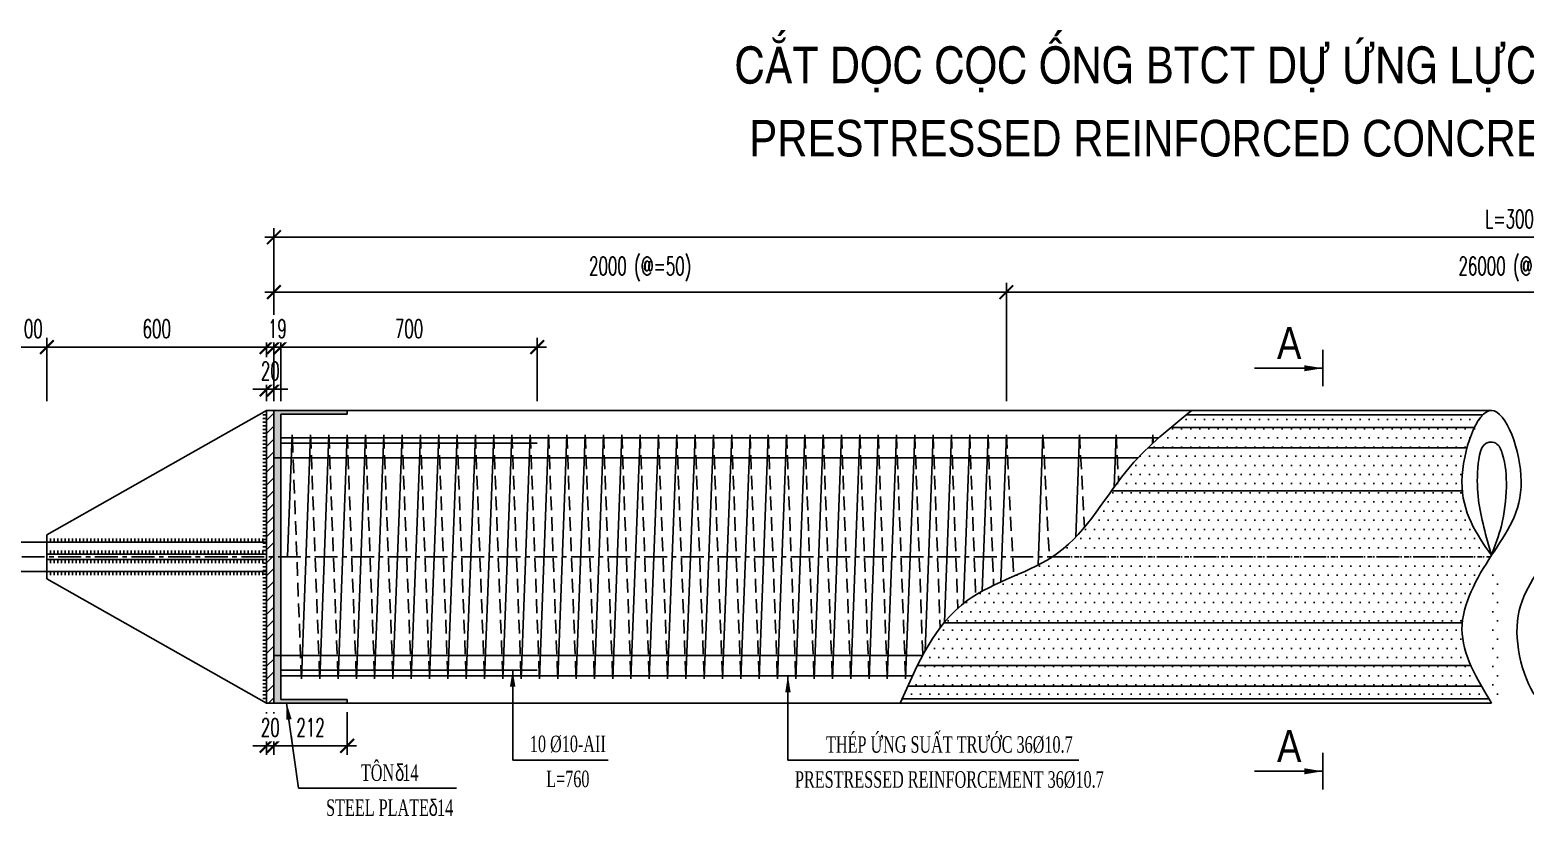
# Model space of a CAD drawing. Extents: x -687 to 808890, y -259 to 107959.
# Drawn here: x 768236 to 772319, y 86141 to 88289 of the extents above; entities that cross this region are included whole.
import ezdxf
from ezdxf.enums import TextEntityAlignment as Align

# ---------------------------------------------------------------- set-up
doc = ezdxf.new("R2010")
doc.units = 0
doc.header["$MEASUREMENT"] = 0
doc.header["$PDMODE"] = 3
doc.linetypes.add('CENTER', pattern=[2, 1.25, -0.25, 0.25, -0.25])
doc.linetypes.add('HIDDEN', pattern=[0.375, 0.25, -0.125])
doc.layers.get('0').update_dxf_attribs({"color": 3, "linetype": 'CONTINUOUS'})
doc.layers.get('DEFPOINTS').update_dxf_attribs({"linetype": 'CONTINUOUS'})
for name, color, linetype in [('Han', 7, 'CONTINUOUS'), ('Hatch', 5, 'CONTINUOUS'), ('Hidden', 4, 'HIDDEN'), ('Kich thuoc', 4, 'CONTINUOUS'), ('Net vang', 2, 'CONTINUOUS'), ('Text', 3, 'CONTINUOUS'), ('Thep chu', 1, 'CONTINUOUS'), ('Thep dai', 6, 'CONTINUOUS'), ('Tim', 8, 'CENTER')]:
    doc.layers.add(name, color=color, linetype=linetype)
doc.styles.add('Kichthuoc', font='romans.shx', dxfattribs={"width": 0.6})
doc.styles.get("Standard").update_dxf_attribs({"font": 'vntimeh.shx', "width": 0.65})
doc.styles.add('SYMBOL', font='greeks.shx', dxfattribs={"width": 0.8})
doc.styles.add('Ten', font='Vharialn.ttf')
doc.dimstyles.new('Dim 250', dxfattribs={"dimscale": 250, "dimtxt": 0.2, "dimasz": 0.15, "dimexe": 0.1, "dimexo": 0.1, "dimgap": 0.1, "dimtad": 1, "dimdec": 0, "dimlfac": -1, "dimzin": 0, "dimdsep": 46, "dimtxsty": 'Kichthuoc', "dimblk": 'ARCHTICK', "dimcen": 0.1, "dimdle": 0.1, "dimclrd": 4, "dimclre": 4, "dimclrt": 3, "dimadec": 0, "dimazin": 0, "dimtfac": 1, "dimtdec": 0, "dimtix": 1, "dimtmove": 2, "dimatfit": 3, "dimfxl": 1, "dimtfill": 1, "dimtolj": 1, "dimtzin": 0, "dimarcsym": 0})
doc.dimstyles.new('Le 250', dxfattribs={"dimscale": 250, "dimtxt": 0.22, "dimasz": 0.18, "dimexe": 0.1, "dimexo": 0.2, "dimgap": 0.1, "dimtad": 1, "dimdec": 0, "dimzin": 0, "dimdsep": 46, "dimtxsty": 'Kichthuoc', "dimblk": 'ARCHTICK', "dimcen": 0, "dimdle": 0.1, "dimclrd": 2, "dimclre": 2, "dimclrt": 256, "dimadec": 0, "dimazin": 0, "dimtfac": 1, "dimtdec": 0, "dimtix": 1, "dimtmove": 2, "dimatfit": 3, "dimfxl": 1, "dimtolj": 1, "dimtzin": 0, "dimarcsym": 0})
pattern_1 = [(45, (-9, -17236.98), (-17.6776695, 17.6776695), [])]

# ---------------------------------------------------------------- blocks, each defined once
blk = doc.blocks.new('_ArchTick')
at = {"color": 0, "linetype": 'ByBlock', "const_width": 0.15}
blk.add_lwpolyline([(-0.5, -0.5), (0.5, 0.5)], dxfattribs=at)
blk = doc.blocks.new('*D131')
at = {"layer": 'DEFPOINTS', "color": 0}
for p in [(768182.7, 87249.4), (768282.7, 87249.4)]:
    blk.add_point(p, dxfattribs=at)
at = {"layer": 'Kich thuoc', "color": 4, "lineweight": -2}
for p, q in [((768182.7, 87422.4), (768145.2, 87422.4)), ((768182.7, 87274.4), (768182.7, 87447.4)), ((768182.7, 87422.4), (768282.7, 87422.4)), ((768282.7, 87274.4), (768282.7, 87447.4)), ((768282.7, 87422.4), (768320.2, 87422.4))]:
    blk.add_line(p, q, dxfattribs=at)
at = {"layer": 'Kich thuoc', "color": 4, "lineweight": -2, "xscale": 37.5, "yscale": 37.5, "zscale": 37.5}
blk.add_blockref('_ArchTick', (768182.7, 87422.4), dxfattribs=at)
at = {"layer": 'Kich thuoc', "color": 4, "lineweight": -2, "xscale": 37.5, "yscale": 37.5, "zscale": 37.5, "rotation": 180}
blk.add_blockref('_ArchTick', (768282.7, 87422.4), dxfattribs=at)
at = {"layer": 'Kich thuoc', "color": 3, "insert": (768232.7, 87472.4), "char_height": 50, "attachment_point": 5, "style": 'Kichthuoc', "bg_fill": 3, "box_fill_scale": 1.25, "bg_fill_color": 9, "bg_fill_true_color": 13158600, "bg_fill_transparency": 835244}
blk.add_mtext('\\A1;100', dxfattribs=at)
at = {"layer": 'DEFPOINTS', "color": 0}
blk.add_point((768282.7, 87422.4), dxfattribs=at)
blk = doc.blocks.new('*D132')
at = {"layer": 'DEFPOINTS', "color": 0}
for p in [(768882.7, 87422.4), (768282.7, 87249.4), (768882.7, 87249.4)]:
    blk.add_point(p, dxfattribs=at)
at = {"layer": 'Kich thuoc', "color": 4, "lineweight": -2}
for p, q in [((768257.7, 87422.4), (768907.7, 87422.4)), ((768282.7, 87274.4), (768282.7, 87447.4)), ((768882.7, 87274.4), (768882.7, 87447.4))]:
    blk.add_line(p, q, dxfattribs=at)
at = {"layer": 'Kich thuoc', "color": 4, "lineweight": -2, "xscale": 37.5, "yscale": 37.5, "zscale": 37.5, "rotation": 180}
blk.add_blockref('_ArchTick', (768282.7, 87422.4), dxfattribs=at)
at = {"layer": 'Kich thuoc', "color": 4, "lineweight": -2, "xscale": 37.5, "yscale": 37.5, "zscale": 37.5}
blk.add_blockref('_ArchTick', (768882.7, 87422.4), dxfattribs=at)
at = {"layer": 'Kich thuoc', "color": 3, "insert": (768582.7, 87472.4), "char_height": 50, "attachment_point": 5, "style": 'Kichthuoc', "bg_fill": 3, "box_fill_scale": 1.25, "bg_fill_color": 9, "bg_fill_true_color": 13158600, "bg_fill_transparency": 6401844}
blk.add_mtext('\\A1;600', dxfattribs=at)
blk = doc.blocks.new('*D102')
at = {"layer": 'DEFPOINTS', "color": 0}
for p in [(768902.7, 86449.4), (769102.7, 86449.4), (769102.7, 86332.9)]:
    blk.add_point(p, dxfattribs=at)
at = {"layer": 'Kich thuoc', "color": 4, "lineweight": -2}
for p, q in [((768902.7, 86424.4), (768902.7, 86307.9)), ((769102.7, 86424.4), (769102.7, 86307.9)), ((768877.7, 86332.9), (769127.7, 86332.9))]:
    blk.add_line(p, q, dxfattribs=at)
at = {"layer": 'Kich thuoc', "color": 4, "lineweight": -2, "xscale": 37.5, "yscale": 37.5, "zscale": 37.5, "rotation": 180}
blk.add_blockref('_ArchTick', (768902.7, 86332.9), dxfattribs=at)
at = {"layer": 'Kich thuoc', "color": 4, "lineweight": -2, "xscale": 37.5, "yscale": 37.5, "zscale": 37.5}
blk.add_blockref('_ArchTick', (769102.7, 86332.9), dxfattribs=at)
at = {"layer": 'Kich thuoc', "color": 3, "insert": (769002.7, 86382.9), "char_height": 50, "attachment_point": 5, "style": 'Kichthuoc', "bg_fill": 3, "box_fill_scale": 1.25, "bg_fill_color": 9, "bg_fill_true_color": 13158600, "bg_fill_transparency": 304284}
blk.add_mtext('\\A1;212', dxfattribs=at)
blk = doc.blocks.new('*D103')
at = {"layer": 'DEFPOINTS', "color": 0}
for p in [(768882.7, 86449.4), (768902.7, 86449.4)]:
    blk.add_point(p, dxfattribs=at)
at = {"layer": 'Kich thuoc', "color": 4, "lineweight": -2}
for p, q in [((768882.7, 86424.4), (768882.7, 86307.9)), ((768902.7, 86424.4), (768902.7, 86307.9)), ((768882.7, 86332.9), (768845.2, 86332.9)), ((768882.7, 86332.9), (768902.7, 86332.9)), ((768902.7, 86332.9), (768940.2, 86332.9))]:
    blk.add_line(p, q, dxfattribs=at)
at = {"layer": 'Kich thuoc', "color": 4, "lineweight": -2, "xscale": 37.5, "yscale": 37.5, "zscale": 37.5}
blk.add_blockref('_ArchTick', (768882.7, 86332.9), dxfattribs=at)
at = {"layer": 'Kich thuoc', "color": 4, "lineweight": -2, "xscale": 37.5, "yscale": 37.5, "zscale": 37.5, "rotation": 180}
blk.add_blockref('_ArchTick', (768902.7, 86332.9), dxfattribs=at)
at = {"layer": 'Kich thuoc', "color": 3, "insert": (768892.7, 86382.9), "char_height": 50, "attachment_point": 5, "style": 'Kichthuoc', "bg_fill": 3, "box_fill_scale": 1.25, "bg_fill_color": 9, "bg_fill_true_color": 13158600, "bg_fill_transparency": 16416016}
blk.add_mtext('\\A1;20', dxfattribs=at)
at = {"layer": 'DEFPOINTS', "color": 0}
blk.add_point((768902.7, 86332.9), dxfattribs=at)
blk = doc.blocks.new('*D104')
at = {"layer": 'DEFPOINTS', "color": 0}
for p in [(768882.7, 87249.4), (768902.7, 87249.4)]:
    blk.add_point(p, dxfattribs=at)
at = {"layer": 'Kich thuoc', "color": 4, "lineweight": -2}
for p, q in [((768882.7, 87307), (768845.2, 87307)), ((768882.7, 87274.4), (768882.7, 87332)), ((768882.7, 87307), (768902.7, 87307)), ((768902.7, 87274.4), (768902.7, 87332)), ((768902.7, 87307), (768940.2, 87307))]:
    blk.add_line(p, q, dxfattribs=at)
at = {"layer": 'Kich thuoc', "color": 4, "lineweight": -2, "xscale": 37.5, "yscale": 37.5, "zscale": 37.5}
blk.add_blockref('_ArchTick', (768882.7, 87307), dxfattribs=at)
at = {"layer": 'Kich thuoc', "color": 4, "lineweight": -2, "xscale": 37.5, "yscale": 37.5, "zscale": 37.5, "rotation": 180}
blk.add_blockref('_ArchTick', (768902.7, 87307), dxfattribs=at)
at = {"layer": 'Kich thuoc', "color": 3, "insert": (768892.7, 87357), "char_height": 50, "attachment_point": 5, "style": 'Kichthuoc', "bg_fill": 3, "box_fill_scale": 1.25, "bg_fill_color": 9, "bg_fill_true_color": 13158600, "bg_fill_transparency": 11732736}
blk.add_mtext('\\A1;20', dxfattribs=at)
at = {"layer": 'DEFPOINTS', "color": 0}
blk.add_point((768902.7, 87307), dxfattribs=at)
blk = doc.blocks.new('*D114')
at = {"layer": 'DEFPOINTS', "color": 0}
for p in [(775702.7, 87722.4), (768902.7, 87249.4), (775702.7, 87249.4)]:
    blk.add_point(p, dxfattribs=at)
at = {"layer": 'Kich thuoc', "color": 4, "lineweight": -2}
for p, q in [((768902.7, 87274.4), (768902.7, 87747.4)), ((775702.7, 87274.4), (775702.7, 87747.4)), ((768877.7, 87722.4), (775727.7, 87722.4))]:
    blk.add_line(p, q, dxfattribs=at)
at = {"layer": 'Kich thuoc', "color": 4, "lineweight": -2, "xscale": 37.5, "yscale": 37.5, "zscale": 37.5, "rotation": 180}
blk.add_blockref('_ArchTick', (768902.7, 87722.4), dxfattribs=at)
at = {"layer": 'Kich thuoc', "color": 4, "lineweight": -2, "xscale": 37.5, "yscale": 37.5, "zscale": 37.5}
blk.add_blockref('_ArchTick', (775702.7, 87722.4), dxfattribs=at)
at = {"layer": 'Kich thuoc', "color": 3, "insert": (772302.7, 87772.4), "char_height": 50, "attachment_point": 5, "style": 'Kichthuoc', "bg_fill": 3, "box_fill_scale": 1.25, "bg_fill_color": 9, "bg_fill_true_color": 13158600, "bg_fill_transparency": 6715620}
blk.add_mtext('\\A1;L=30000', dxfattribs=at)
blk = doc.blocks.new('*D115')
at = {"layer": 'DEFPOINTS', "color": 0}
for p in [(773702.7, 87572.4), (770902.7, 87249.4), (773702.7, 87249.4)]:
    blk.add_point(p, dxfattribs=at)
at = {"layer": 'Kich thuoc', "color": 4, "lineweight": -2}
for p, q in [((770902.7, 87274.4), (770902.7, 87597.4)), ((773702.7, 87274.4), (773702.7, 87597.4)), ((770877.7, 87572.4), (773727.7, 87572.4))]:
    blk.add_line(p, q, dxfattribs=at)
at = {"layer": 'Kich thuoc', "color": 4, "lineweight": -2, "xscale": 37.5, "yscale": 37.5, "zscale": 37.5, "rotation": 180}
blk.add_blockref('_ArchTick', (770902.7, 87572.4), dxfattribs=at)
at = {"layer": 'Kich thuoc', "color": 4, "lineweight": -2, "xscale": 37.5, "yscale": 37.5, "zscale": 37.5}
blk.add_blockref('_ArchTick', (773702.7, 87572.4), dxfattribs=at)
at = {"layer": 'Kich thuoc', "color": 3, "insert": (772302.7, 87635.5), "char_height": 50, "attachment_point": 5, "style": 'Kichthuoc', "bg_fill": 3, "box_fill_scale": 1.25, "bg_fill_color": 9, "bg_fill_true_color": 13158600, "bg_fill_transparency": 8258108}
blk.add_mtext('\\A1;26000 (@=100)', dxfattribs=at)
blk = doc.blocks.new('*D116')
at = {"layer": 'DEFPOINTS', "color": 0}
for p in [(770902.7, 87572.4), (768902.7, 87249.4), (770902.7, 87249.4)]:
    blk.add_point(p, dxfattribs=at)
at = {"layer": 'Kich thuoc', "color": 4, "lineweight": -2}
for p, q in [((768902.7, 87274.4), (768902.7, 87597.4)), ((770902.7, 87274.4), (770902.7, 87597.4)), ((768877.7, 87572.4), (770927.7, 87572.4))]:
    blk.add_line(p, q, dxfattribs=at)
at = {"layer": 'Kich thuoc', "color": 4, "lineweight": -2, "xscale": 37.5, "yscale": 37.5, "zscale": 37.5, "rotation": 180}
blk.add_blockref('_ArchTick', (768902.7, 87572.4), dxfattribs=at)
at = {"layer": 'Kich thuoc', "color": 4, "lineweight": -2, "xscale": 37.5, "yscale": 37.5, "zscale": 37.5}
blk.add_blockref('_ArchTick', (770902.7, 87572.4), dxfattribs=at)
at = {"layer": 'Kich thuoc', "color": 3, "insert": (769902.7, 87635.5), "char_height": 50, "attachment_point": 5, "style": 'Kichthuoc', "bg_fill": 3, "box_fill_scale": 1.25, "bg_fill_color": 9, "bg_fill_true_color": 13158600, "bg_fill_transparency": 16659980}
blk.add_mtext('\\A1;{2000 (@=50)}', dxfattribs=at)
blk = doc.blocks.new('*D117')
at = {"layer": 'DEFPOINTS', "color": 0}
for p in [(769621.7, 87422.4), (768921.7, 87249.4), (769621.7, 87249.4)]:
    blk.add_point(p, dxfattribs=at)
at = {"layer": 'Kich thuoc', "color": 4, "lineweight": -2}
for p, q in [((768896.7, 87422.4), (769646.7, 87422.4)), ((768921.7, 87274.4), (768921.7, 87447.4)), ((769621.7, 87274.4), (769621.7, 87447.4))]:
    blk.add_line(p, q, dxfattribs=at)
at = {"layer": 'Kich thuoc', "color": 4, "lineweight": -2, "xscale": 37.5, "yscale": 37.5, "zscale": 37.5, "rotation": 180}
blk.add_blockref('_ArchTick', (768921.7, 87422.4), dxfattribs=at)
at = {"layer": 'Kich thuoc', "color": 4, "lineweight": -2, "xscale": 37.5, "yscale": 37.5, "zscale": 37.5}
blk.add_blockref('_ArchTick', (769621.7, 87422.4), dxfattribs=at)
at = {"layer": 'Kich thuoc', "color": 3, "insert": (769271.7, 87472.4), "char_height": 50, "attachment_point": 5, "style": 'Kichthuoc', "bg_fill": 3, "box_fill_scale": 1.25, "bg_fill_color": 9, "bg_fill_true_color": 13158600, "bg_fill_transparency": 16413952}
blk.add_mtext('\\A1;700', dxfattribs=at)
blk = doc.blocks.new('*D124')
at = {"layer": 'DEFPOINTS', "color": 0}
for p in [(768902.7, 87249.4), (768921.7, 87249.4)]:
    blk.add_point(p, dxfattribs=at)
at = {"layer": 'Kich thuoc', "color": 4, "lineweight": -2}
for p, q in [((768902.7, 87422.4), (768865.2, 87422.4)), ((768902.7, 87274.4), (768902.7, 87447.4)), ((768902.7, 87422.4), (768921.7, 87422.4)), ((768921.7, 87274.4), (768921.7, 87447.4)), ((768921.7, 87422.4), (768959.2, 87422.4))]:
    blk.add_line(p, q, dxfattribs=at)
at = {"layer": 'Kich thuoc', "color": 4, "lineweight": -2, "xscale": 37.5, "yscale": 37.5, "zscale": 37.5}
blk.add_blockref('_ArchTick', (768902.7, 87422.4), dxfattribs=at)
at = {"layer": 'Kich thuoc', "color": 4, "lineweight": -2, "xscale": 37.5, "yscale": 37.5, "zscale": 37.5, "rotation": 180}
blk.add_blockref('_ArchTick', (768921.7, 87422.4), dxfattribs=at)
at = {"layer": 'Kich thuoc', "color": 3, "insert": (768912.2, 87472.4), "char_height": 50, "attachment_point": 5, "style": 'Kichthuoc', "bg_fill": 3, "box_fill_scale": 1.25, "bg_fill_color": 9, "bg_fill_true_color": 13158600, "bg_fill_transparency": 6404424}
blk.add_mtext('\\A1;19', dxfattribs=at)
at = {"layer": 'DEFPOINTS', "color": 0}
blk.add_point((768921.7, 87422.4), dxfattribs=at)

msp = doc.modelspace()

# ---------------------------------------------------------------- hatches: boundary and pattern name
at = {"layer": 'Hatch'}
h = msp.add_hatch(dxfattribs=at)
h.set_pattern_fill('DOTS', color=11, scale=400, style=0)
h.set_pattern_definition([(180, (1574593.558, -23875.875), (-12.5, 25), [0, -25])])
edge = h.paths.add_edge_path()
edge.add_spline(control_points=[(772256.6, 86467.8), (772247.3, 86456.3), (772197.5, 86421.9), (772106.6, 86674.4), (772186.9, 86787.8), (772227.7, 86845.5)], knot_values=[811.110562, 811.110562, 811.110562, 811.110562, 862.881742, 1073.007423, 1290.557934, 1290.557934, 1290.557934, 1290.557934], degree=3, periodic=0)
edge.add_line((772227.7, 86449.4), (770612.5, 86449.4))
edge.add_line((772227.7, 87249.4), (771409.2, 87249.4))
edge.add_spline(control_points=[(771409.2, 87249.4), (771350.2, 87202.1), (771210.5, 87089.8), (771080.3, 86830.5), (770748.2, 86755.9), (770660.4, 86557.6), (770612.5, 86449.4)], knot_values=[0, 0, 0, 0, 226.398441, 536.414113, 815.347417, 1150.174082, 1150.174082, 1150.174082, 1150.174082], degree=3, periodic=0)
edge.add_spline(control_points=[(772227.7, 87249.4), (772187.4, 87182.8), (772106.7, 87049.5), (772193.3, 86897), (772240.3, 86826.3), (772246.5, 86816.9)], knot_values=[0, 0, 0, 0, 217.550511, 435.101022, 468.730043, 468.730043, 468.730043, 468.730043], degree=3, periodic=0)
h = msp.add_hatch(color=7, dxfattribs=at)
h.paths.add_polyline_path([(768921.7, 87119.4), (768902.7, 87119.4), (768902.7, 86849.4), (768921.7, 86849.4)])
h.paths.add_polyline_path([(768921.7, 86849.4), (768902.7, 86849.4), (768902.7, 86579.4), (768921.7, 86579.4)])

# ---------------------------------------------------------------- linework, layer by layer
for q in [(768282.7, 86909.4), (768882.7, 86449.4)]:
    msp.add_line((768282.7, 86789.4), q)
at = {"layer": 'Han'}
for p, q in [((768882.7, 87226.9), (768872.7, 87226.9)), ((768882.7, 87216.9), (768872.7, 87216.9)), ((768882.7, 87206.9), (768872.7, 87206.9)), ((768882.7, 87196.9), (768872.7, 87196.9)), ((768882.7, 87186.9), (768872.7, 87186.9)), ((768882.7, 87176.9), (768872.7, 87176.9)), ((768882.7, 87166.9), (768872.7, 87166.9)), ((768882.7, 87156.9), (768872.7, 87156.9)), ((768882.7, 87146.9), (768872.7, 87146.9)), ((768882.7, 87136.9), (768872.7, 87136.9)), ((768882.7, 87126.9), (768872.7, 87126.9)), ((768882.7, 87116.9), (768872.7, 87116.9)), ((768882.7, 87106.9), (768872.7, 87106.9)), ((768882.7, 87096.9), (768872.7, 87096.9)), ((768882.7, 87086.9), (768872.7, 87086.9)), ((768882.7, 87076.9), (768872.7, 87076.9)), ((768882.7, 87066.9), (768872.7, 87066.9)), ((768882.7, 87056.9), (768872.7, 87056.9)), ((768882.7, 87046.9), (768872.7, 87046.9)), ((768882.7, 87036.9), (768872.7, 87036.9)), ((768882.7, 87026.9), (768872.7, 87026.9)), ((768882.7, 87016.9), (768872.7, 87016.9)), ((768882.7, 87006.9), (768872.7, 87006.9)), ((768882.7, 86996.9), (768872.7, 86996.9)), ((768882.7, 86986.9), (768872.7, 86986.9)), ((768882.7, 86976.9), (768872.7, 86976.9)), ((768882.7, 86966.9), (768872.7, 86966.9)), ((768882.7, 86956.9), (768872.7, 86956.9)), ((768882.7, 86946.9), (768872.7, 86946.9)), ((768882.7, 86936.9), (768872.7, 86936.9)), ((768292.7, 86889.4), (768292.7, 86899.4)), ((768292.7, 86889.4), (768292.7, 86899.4)), ((768302.7, 86889.4), (768302.7, 86899.4)), ((768302.7, 86889.4), (768302.7, 86899.4)), ((768312.7, 86889.4), (768312.7, 86899.4)), ((768322.7, 86889.4), (768322.7, 86899.4)), ((768332.7, 86889.4), (768332.7, 86899.4)), ((768342.7, 86889.4), (768342.7, 86899.4)), ((768352.7, 86889.4), (768352.7, 86899.4)), ((768362.7, 86889.4), (768362.7, 86899.4)), ((768372.7, 86889.4), (768372.7, 86899.4)), ((768382.7, 86889.4), (768382.7, 86899.4)), ((768392.7, 86889.4), (768392.7, 86899.4)), ((768402.7, 86889.4), (768402.7, 86899.4)), ((768412.7, 86889.4), (768412.7, 86899.4)), ((768422.7, 86889.4), (768422.7, 86899.4)), ((768432.7, 86889.4), (768432.7, 86899.4)), ((768442.7, 86889.4), (768442.7, 86899.4)), ((768452.7, 86889.4), (768452.7, 86899.4)), ((768462.7, 86889.4), (768462.7, 86899.4)), ((768472.7, 86889.4), (768472.7, 86899.4)), ((768482.7, 86889.4), (768482.7, 86899.4)), ((768492.7, 86889.4), (768492.7, 86899.4)), ((768502.7, 86889.4), (768502.7, 86899.4)), ((768512.7, 86889.4), (768512.7, 86899.4)), ((768522.7, 86889.4), (768522.7, 86899.4)), ((768532.7, 86889.4), (768532.7, 86899.4)), ((768542.7, 86889.4), (768542.7, 86899.4)), ((768552.7, 86889.4), (768552.7, 86899.4)), ((768562.7, 86889.4), (768562.7, 86899.4)), ((768572.7, 86889.4), (768572.7, 86899.4)), ((768582.7, 86889.4), (768582.7, 86899.4)), ((768592.7, 86889.4), (768592.7, 86899.4)), ((768602.7, 86889.4), (768602.7, 86899.4)), ((768612.7, 86889.4), (768612.7, 86899.4)), ((768622.7, 86889.4), (768622.7, 86899.4)), ((768632.7, 86889.4), (768632.7, 86899.4)), ((768642.7, 86889.4), (768642.7, 86899.4)), ((768652.7, 86889.4), (768652.7, 86899.4)), ((768662.7, 86889.4), (768662.7, 86899.4)), ((768672.7, 86889.4), (768672.7, 86899.4)), ((768682.7, 86889.4), (768682.7, 86899.4)), ((768692.7, 86889.4), (768692.7, 86899.4)), ((768702.7, 86889.4), (768702.7, 86899.4)), ((768712.7, 86889.4), (768712.7, 86899.4)), ((768722.7, 86889.4), (768722.7, 86899.4)), ((768732.7, 86889.4), (768732.7, 86899.4)), ((768742.7, 86889.4), (768742.7, 86899.4)), ((768752.7, 86889.4), (768752.7, 86899.4)), ((768762.7, 86889.4), (768762.7, 86899.4)), ((768772.7, 86889.4), (768772.7, 86899.4)), ((768782.7, 86889.4), (768782.7, 86899.4)), ((768792.7, 86889.4), (768792.7, 86899.4)), ((768802.7, 86889.4), (768802.7, 86899.4)), ((768812.7, 86889.4), (768812.7, 86899.4)), ((768822.7, 86889.4), (768822.7, 86899.4)), ((768832.7, 86889.4), (768832.7, 86899.4)), ((768842.7, 86889.4), (768842.7, 86899.4)), ((768852.7, 86889.4), (768852.7, 86899.4)), ((768862.7, 86889.4), (768862.7, 86899.4)), ((768882.7, 86926.9), (768872.7, 86926.9)), ((768882.7, 86916.9), (768872.7, 86916.9)), ((768882.7, 86906.9), (768872.7, 86906.9)), ((768872.7, 86889.4), (768872.7, 86899.4)), ((768882.7, 86896.9), (768872.7, 86896.9)), ((768882.7, 86886.9), (768872.7, 86886.9)), ((768292.7, 86856.9), (768292.7, 86866.9)), ((768292.7, 86856.9), (768292.7, 86866.9)), ((768302.7, 86856.9), (768302.7, 86866.9)), ((768302.7, 86856.9), (768302.7, 86866.9)), ((768312.7, 86856.9), (768312.7, 86866.9)), ((768322.7, 86856.9), (768322.7, 86866.9)), ((768332.7, 86856.9), (768332.7, 86866.9)), ((768342.7, 86856.9), (768342.7, 86866.9)), ((768352.7, 86856.9), (768352.7, 86866.9)), ((768362.7, 86856.9), (768362.7, 86866.9)), ((768372.7, 86856.9), (768372.7, 86866.9)), ((768382.7, 86856.9), (768382.7, 86866.9)), ((768392.7, 86856.9), (768392.7, 86866.9)), ((768402.7, 86856.9), (768402.7, 86866.9)), ((768412.7, 86856.9), (768412.7, 86866.9)), ((768422.7, 86856.9), (768422.7, 86866.9)), ((768432.7, 86856.9), (768432.7, 86866.9)), ((768442.7, 86856.9), (768442.7, 86866.9)), ((768452.7, 86856.9), (768452.7, 86866.9)), ((768462.7, 86856.9), (768462.7, 86866.9)), ((768472.7, 86856.9), (768472.7, 86866.9)), ((768482.7, 86856.9), (768482.7, 86866.9)), ((768492.7, 86856.9), (768492.7, 86866.9)), ((768502.7, 86856.9), (768502.7, 86866.9)), ((768512.7, 86856.9), (768512.7, 86866.9)), ((768522.7, 86856.9), (768522.7, 86866.9)), ((768532.7, 86856.9), (768532.7, 86866.9)), ((768542.7, 86856.9), (768542.7, 86866.9)), ((768552.7, 86856.9), (768552.7, 86866.9)), ((768562.7, 86856.9), (768562.7, 86866.9)), ((768572.7, 86856.9), (768572.7, 86866.9)), ((768582.7, 86856.9), (768582.7, 86866.9)), ((768592.7, 86856.9), (768592.7, 86866.9)), ((768602.7, 86856.9), (768602.7, 86866.9)), ((768612.7, 86856.9), (768612.7, 86866.9)), ((768622.7, 86856.9), (768622.7, 86866.9)), ((768632.7, 86856.9), (768632.7, 86866.9)), ((768642.7, 86856.9), (768642.7, 86866.9)), ((768652.7, 86856.9), (768652.7, 86866.9)), ((768662.7, 86856.9), (768662.7, 86866.9)), ((768672.7, 86856.9), (768672.7, 86866.9)), ((768682.7, 86856.9), (768682.7, 86866.9)), ((768692.7, 86856.9), (768692.7, 86866.9)), ((768702.7, 86856.9), (768702.7, 86866.9)), ((768712.7, 86856.9), (768712.7, 86866.9)), ((768722.7, 86856.9), (768722.7, 86866.9)), ((768732.7, 86856.9), (768732.7, 86866.9)), ((768742.7, 86856.9), (768742.7, 86866.9)), ((768752.7, 86856.9), (768752.7, 86866.9)), ((768762.7, 86856.9), (768762.7, 86866.9)), ((768772.7, 86856.9), (768772.7, 86866.9)), ((768782.7, 86856.9), (768782.7, 86866.9)), ((768792.7, 86856.9), (768792.7, 86866.9)), ((768802.7, 86856.9), (768802.7, 86866.9)), ((768812.7, 86856.9), (768812.7, 86866.9)), ((768822.7, 86856.9), (768822.7, 86866.9)), ((768832.7, 86856.9), (768832.7, 86866.9)), ((768842.7, 86856.9), (768842.7, 86866.9)), ((768852.7, 86856.9), (768852.7, 86866.9)), ((768862.7, 86856.9), (768862.7, 86866.9)), ((768882.7, 86876.9), (768872.7, 86876.9)), ((768872.7, 86856.9), (768872.7, 86866.9)), ((768882.7, 86866.9), (768872.7, 86866.9)), ((768292.7, 86841.9), (768292.7, 86831.9)), ((768292.7, 86841.9), (768292.7, 86831.9)), ((768292.7, 86809.4), (768292.7, 86799.4)), ((768292.7, 86809.4), (768292.7, 86799.4)), ((768302.7, 86841.9), (768302.7, 86831.9)), ((768302.7, 86841.9), (768302.7, 86831.9)), ((768302.7, 86809.4), (768302.7, 86799.4)), ((768302.7, 86809.4), (768302.7, 86799.4)), ((768312.7, 86841.9), (768312.7, 86831.9)), ((768312.7, 86809.4), (768312.7, 86799.4)), ((768322.7, 86841.9), (768322.7, 86831.9)), ((768322.7, 86809.4), (768322.7, 86799.4)), ((768332.7, 86841.9), (768332.7, 86831.9)), ((768332.7, 86809.4), (768332.7, 86799.4)), ((768342.7, 86841.9), (768342.7, 86831.9)), ((768342.7, 86809.4), (768342.7, 86799.4)), ((768352.7, 86841.9), (768352.7, 86831.9)), ((768352.7, 86809.4), (768352.7, 86799.4)), ((768362.7, 86841.9), (768362.7, 86831.9)), ((768362.7, 86809.4), (768362.7, 86799.4)), ((768372.7, 86841.9), (768372.7, 86831.9)), ((768372.7, 86809.4), (768372.7, 86799.4)), ((768382.7, 86841.9), (768382.7, 86831.9)), ((768382.7, 86809.4), (768382.7, 86799.4)), ((768392.7, 86841.9), (768392.7, 86831.9)), ((768392.7, 86809.4), (768392.7, 86799.4)), ((768402.7, 86841.9), (768402.7, 86831.9)), ((768402.7, 86809.4), (768402.7, 86799.4)), ((768412.7, 86841.9), (768412.7, 86831.9)), ((768412.7, 86809.4), (768412.7, 86799.4)), ((768422.7, 86841.9), (768422.7, 86831.9)), ((768422.7, 86809.4), (768422.7, 86799.4)), ((768432.7, 86841.9), (768432.7, 86831.9)), ((768432.7, 86809.4), (768432.7, 86799.4)), ((768442.7, 86841.9), (768442.7, 86831.9)), ((768442.7, 86809.4), (768442.7, 86799.4)), ((768452.7, 86841.9), (768452.7, 86831.9)), ((768452.7, 86809.4), (768452.7, 86799.4)), ((768462.7, 86841.9), (768462.7, 86831.9)), ((768462.7, 86809.4), (768462.7, 86799.4)), ((768472.7, 86841.9), (768472.7, 86831.9)), ((768472.7, 86809.4), (768472.7, 86799.4)), ((768482.7, 86841.9), (768482.7, 86831.9)), ((768482.7, 86809.4), (768482.7, 86799.4)), ((768492.7, 86841.9), (768492.7, 86831.9)), ((768492.7, 86809.4), (768492.7, 86799.4)), ((768502.7, 86841.9), (768502.7, 86831.9)), ((768502.7, 86809.4), (768502.7, 86799.4)), ((768512.7, 86841.9), (768512.7, 86831.9)), ((768512.7, 86809.4), (768512.7, 86799.4)), ((768522.7, 86841.9), (768522.7, 86831.9)), ((768522.7, 86809.4), (768522.7, 86799.4)), ((768532.7, 86841.9), (768532.7, 86831.9)), ((768532.7, 86809.4), (768532.7, 86799.4)), ((768542.7, 86841.9), (768542.7, 86831.9)), ((768542.7, 86809.4), (768542.7, 86799.4)), ((768552.7, 86841.9), (768552.7, 86831.9)), ((768552.7, 86809.4), (768552.7, 86799.4)), ((768562.7, 86841.9), (768562.7, 86831.9)), ((768562.7, 86809.4), (768562.7, 86799.4)), ((768572.7, 86841.9), (768572.7, 86831.9)), ((768572.7, 86809.4), (768572.7, 86799.4)), ((768582.7, 86841.9), (768582.7, 86831.9)), ((768582.7, 86809.4), (768582.7, 86799.4)), ((768592.7, 86841.9), (768592.7, 86831.9)), ((768592.7, 86809.4), (768592.7, 86799.4)), ((768602.7, 86841.9), (768602.7, 86831.9)), ((768602.7, 86809.4), (768602.7, 86799.4)), ((768612.7, 86841.9), (768612.7, 86831.9)), ((768612.7, 86809.4), (768612.7, 86799.4)), ((768622.7, 86841.9), (768622.7, 86831.9)), ((768622.7, 86809.4), (768622.7, 86799.4)), ((768632.7, 86841.9), (768632.7, 86831.9)), ((768632.7, 86809.4), (768632.7, 86799.4)), ((768642.7, 86841.9), (768642.7, 86831.9)), ((768642.7, 86809.4), (768642.7, 86799.4)), ((768652.7, 86841.9), (768652.7, 86831.9)), ((768652.7, 86809.4), (768652.7, 86799.4)), ((768662.7, 86841.9), (768662.7, 86831.9)), ((768662.7, 86809.4), (768662.7, 86799.4)), ((768672.7, 86841.9), (768672.7, 86831.9)), ((768672.7, 86809.4), (768672.7, 86799.4)), ((768682.7, 86841.9), (768682.7, 86831.9)), ((768682.7, 86809.4), (768682.7, 86799.4)), ((768692.7, 86841.9), (768692.7, 86831.9)), ((768692.7, 86809.4), (768692.7, 86799.4)), ((768702.7, 86841.9), (768702.7, 86831.9)), ((768702.7, 86809.4), (768702.7, 86799.4)), ((768712.7, 86841.9), (768712.7, 86831.9)), ((768712.7, 86809.4), (768712.7, 86799.4)), ((768722.7, 86841.9), (768722.7, 86831.9)), ((768722.7, 86809.4), (768722.7, 86799.4)), ((768732.7, 86841.9), (768732.7, 86831.9)), ((768732.7, 86809.4), (768732.7, 86799.4)), ((768742.7, 86841.9), (768742.7, 86831.9)), ((768742.7, 86809.4), (768742.7, 86799.4)), ((768752.7, 86841.9), (768752.7, 86831.9)), ((768752.7, 86809.4), (768752.7, 86799.4)), ((768762.7, 86841.9), (768762.7, 86831.9)), ((768762.7, 86809.4), (768762.7, 86799.4)), ((768772.7, 86841.9), (768772.7, 86831.9)), ((768772.7, 86809.4), (768772.7, 86799.4)), ((768782.7, 86841.9), (768782.7, 86831.9)), ((768782.7, 86809.4), (768782.7, 86799.4)), ((768792.7, 86841.9), (768792.7, 86831.9)), ((768792.7, 86809.4), (768792.7, 86799.4)), ((768802.7, 86841.9), (768802.7, 86831.9)), ((768802.7, 86809.4), (768802.7, 86799.4)), ((768812.7, 86841.9), (768812.7, 86831.9)), ((768812.7, 86809.4), (768812.7, 86799.4)), ((768822.7, 86841.9), (768822.7, 86831.9)), ((768822.7, 86809.4), (768822.7, 86799.4)), ((768832.7, 86841.9), (768832.7, 86831.9)), ((768832.7, 86809.4), (768832.7, 86799.4)), ((768842.7, 86841.9), (768842.7, 86831.9)), ((768842.7, 86809.4), (768842.7, 86799.4)), ((768852.7, 86841.9), (768852.7, 86831.9)), ((768852.7, 86809.4), (768852.7, 86799.4)), ((768862.7, 86841.9), (768862.7, 86831.9)), ((768862.7, 86809.4), (768862.7, 86799.4)), ((768872.7, 86841.9), (768872.7, 86831.9)), ((768882.7, 86831.9), (768872.7, 86831.9)), ((768882.7, 86821.9), (768872.7, 86821.9)), ((768882.7, 86811.9), (768872.7, 86811.9)), ((768872.7, 86809.4), (768872.7, 86799.4)), ((768882.7, 86801.9), (768872.7, 86801.9)), ((768882.7, 86791.9), (768872.7, 86791.9)), ((768882.7, 86781.9), (768872.7, 86781.9)), ((768882.7, 86771.9), (768872.7, 86771.9)), ((768882.7, 86761.9), (768872.7, 86761.9)), ((768882.7, 86751.9), (768872.7, 86751.9)), ((768882.7, 86741.9), (768872.7, 86741.9)), ((768882.7, 86731.9), (768872.7, 86731.9)), ((768882.7, 86721.9), (768872.7, 86721.9)), ((768882.7, 86711.9), (768872.7, 86711.9)), ((768882.7, 86701.9), (768872.7, 86701.9)), ((768882.7, 86691.9), (768872.7, 86691.9)), ((768882.7, 86681.9), (768872.7, 86681.9)), ((768882.7, 86671.9), (768872.7, 86671.9)), ((768882.7, 86661.9), (768872.7, 86661.9)), ((768882.7, 86651.9), (768872.7, 86651.9)), ((768882.7, 86641.9), (768872.7, 86641.9)), ((768882.7, 86631.9), (768872.7, 86631.9)), ((768882.7, 86621.9), (768872.7, 86621.9)), ((768882.7, 86611.9), (768872.7, 86611.9)), ((768882.7, 86601.9), (768872.7, 86601.9)), ((768882.7, 86591.9), (768872.7, 86591.9)), ((768882.7, 86581.9), (768872.7, 86581.9)), ((768882.7, 86571.9), (768872.7, 86571.9)), ((768882.7, 86561.9), (768872.7, 86561.9)), ((768882.7, 86551.9), (768872.7, 86551.9)), ((768882.7, 86541.9), (768872.7, 86541.9)), ((768882.7, 86531.9), (768872.7, 86531.9)), ((768882.7, 86521.9), (768872.7, 86521.9)), ((768882.7, 86511.9), (768872.7, 86511.9)), ((768882.7, 86501.9), (768872.7, 86501.9)), ((768882.7, 86491.9), (768872.7, 86491.9)), ((768882.7, 86481.9), (768872.7, 86481.9)), ((768882.7, 86471.9), (768872.7, 86471.9)), ((768882.7, 86461.9), (768872.7, 86461.9))]:
    msp.add_line(p, q, dxfattribs=at)
at = {"layer": 'Hatch', "color": 9}
for p, q in [((772204.1, 87237.5), (771394.4, 87237.5)), ((772180.8, 87202.6), (771351.6, 87202.6)), ((772160.4, 87146.9), (771289.2, 87146.9)), ((772147.9, 87030), (771190.3, 87030)), ((772147.8, 86668.9), (770732.6, 86668.9)), ((772171.2, 86552), (770659.9, 86552)), ((772199.9, 86496.3), (770633.5, 86496.3)), ((772220.5, 86461.4), (770617.8, 86461.4))]:
    msp.add_line(p, q, dxfattribs=at)
at = {"layer": 'Hidden', "ltscale": 150}
for p, q in [((768977.7, 86516), (768952.7, 87182.8)), ((769002.7, 87182.8), (769027.7, 86516)), ((769052.7, 87182.8), (769077.7, 86516)), ((769102.7, 87182.8), (769127.7, 86516)), ((769152.7, 87182.8), (769177.7, 86516)), ((769202.7, 87182.8), (769227.7, 86516)), ((769252.7, 87182.8), (769277.7, 86516)), ((769302.7, 87182.8), (769327.7, 86516)), ((769352.7, 87182.8), (769377.7, 86516)), ((769402.7, 87182.8), (769427.7, 86516)), ((769452.7, 87182.8), (769477.7, 86516)), ((769502.7, 87182.8), (769527.7, 86516)), ((769552.7, 87182.8), (769577.7, 86516)), ((769602.7, 87182.8), (769627.7, 86516)), ((769652.7, 87182.8), (769677.7, 86516)), ((769702.7, 87182.8), (769727.7, 86516)), ((769752.7, 87182.8), (769777.7, 86516)), ((769802.7, 87182.8), (769827.7, 86516)), ((769852.7, 87182.8), (769877.7, 86516)), ((769902.7, 87182.8), (769927.7, 86516)), ((769952.7, 87182.8), (769977.7, 86516)), ((770002.7, 87182.8), (770027.7, 86516)), ((770052.7, 87182.8), (770077.7, 86516)), ((770102.7, 87182.8), (770127.7, 86516)), ((770152.7, 87182.8), (770177.7, 86516)), ((770202.7, 87182.8), (770227.7, 86516)), ((770252.7, 87182.8), (770277.7, 86516)), ((770302.7, 87182.8), (770327.7, 86516)), ((770352.7, 87182.8), (770377.7, 86516)), ((770402.7, 87182.8), (770427.7, 86516)), ((770452.7, 87182.8), (770477.7, 86516)), ((770502.7, 87182.8), (770527.7, 86516)), ((770552.7, 87182.8), (770577.7, 86516)), ((770602.7, 87182.8), (770627.7, 86516)), ((770652.7, 87182.8), (770674.5, 86580.1)), ((770702.7, 87182.8), (770721.9, 86655.2)), ((770752.7, 87182.8), (770770.1, 86708.7)), ((770802.7, 87182.8), (770818.8, 86745.1)), ((770852.7, 87182.8), (770867.9, 86771.3)), ((770902.7, 87182.8), (770922.8, 86796)), ((771002.7, 87182.8), (771020.3, 86844.4)), ((771102.7, 87182.8), (771115.9, 86930)), ((771202.7, 87182.8), (771209.3, 87055.9)), ((771302.7, 87182.8), (771303.9, 87160.8))]:
    msp.add_line(p, q, dxfattribs=at)
at = {"layer": 'Kich thuoc'}
for p, q in [((771262.1, 87119.4), (768902.7, 87119.4)), ((768282.7, 86856.9), (768882.7, 86856.9)), ((768282.7, 86841.9), (768282.7, 86856.9)), ((768282.7, 86841.9), (768882.7, 86841.9)), ((770674.2, 86579.4), (768902.7, 86579.4))]:
    msp.add_line(p, q, dxfattribs=at)
at = {"layer": 'Net vang'}
for points, knots in [([(771409.2, 87249.4), (771350.2, 87202.1), (771210.5, 87089.8), (771080.3, 86830.5), (770748.2, 86755.9), (770660.4, 86557.6), (770612.5, 86449.4)], [0, 0, 0, 0, 226.398441, 536.414113, 815.347417, 1150.174082, 1150.174082, 1150.174082, 1150.174082]), ([(772227.7, 86449.4), (772187.4, 86516.1), (772106.7, 86649.4), (772227.3, 86861.7), (772349.1, 87022.6), (772227.5, 87360.4), (772106.6, 87024.5), (772186.9, 86911.1), (772227.7, 86853.4)], [0, 0, 0, 0, 217.550511, 435.101022, 652.651533, 862.881742, 1073.007423, 1290.557934, 1290.557934, 1290.557934, 1290.557934]), ([(772377.7, 87249.4), (772418.1, 87182.8), (772498.8, 87049.5), (772378.2, 86837.2), (772256.3, 86676.3), (772378, 86338.4), (772498.9, 86674.4), (772418.6, 86787.8), (772377.7, 86845.5)], [0, 0, 0, 0, 217.550511, 435.101022, 652.651533, 862.881742, 1073.007423, 1290.557934, 1290.557934, 1290.557934, 1290.557934]), ([(772227.7, 86853.4), (772213, 86904.9), (772189.9, 86985.5), (772187.1, 87080.7), (772198.3, 87167.6), (772246.4, 87160.5), (772265.8, 87110.7), (772271.2, 87035.9), (772259.9, 86939.9), (772237.6, 86880), (772227.7, 86853.4)], [0, 0, 0, 0, 155.255889, 243.008911, 319.962243, 337.767249, 370.835349, 463.424431, 569.804282, 654.888435, 654.888435, 654.888435, 654.888435])]:
    msp.add_open_spline(points, degree=3, knots=knots, dxfattribs=at)
at = {"layer": 'Thep chu'}
for p, q in [((771767.4, 87415.1), (771767.4, 87315.1)), ((771319, 87174.4), (768921.7, 87174.4)), ((770646.5, 86524.4), (768921.7, 86524.4)), ((771767.4, 86313.9), (771767.4, 86213.9))]:
    msp.add_line(p, q, dxfattribs=at)
at = {"layer": 'Thep dai'}
for p, q in [((768952.7, 87182.8), (768939.8, 86849.4)), ((769002.7, 87182.8), (768977.7, 86516)), ((769052.7, 87182.8), (769027.7, 86516)), ((769102.7, 87182.8), (769077.7, 86516)), ((769152.7, 87182.8), (769127.7, 86516)), ((769202.7, 87182.8), (769177.7, 86516)), ((769252.7, 87182.8), (769227.7, 86516)), ((769302.7, 87182.8), (769277.7, 86516)), ((769352.7, 87182.8), (769327.7, 86516)), ((769402.7, 87182.8), (769377.7, 86516)), ((769452.7, 87182.8), (769427.7, 86516)), ((769502.7, 87182.8), (769477.7, 86516)), ((769552.7, 87182.8), (769527.7, 86516)), ((769602.7, 87182.8), (769577.7, 86516)), ((769652.7, 87182.8), (769627.7, 86516)), ((769702.7, 87182.8), (769677.7, 86516)), ((769752.7, 87182.8), (769727.7, 86516)), ((769802.7, 87182.8), (769777.7, 86516)), ((769852.7, 87182.8), (769827.7, 86516)), ((769902.7, 87182.8), (769877.7, 86516)), ((769952.7, 87182.8), (769927.7, 86516)), ((770002.7, 87182.8), (769977.7, 86516)), ((770052.7, 87182.8), (770027.7, 86516)), ((770102.7, 87182.8), (770077.7, 86516)), ((770152.7, 87182.8), (770127.7, 86516)), ((770202.7, 87182.8), (770177.7, 86516)), ((770252.7, 87182.8), (770227.7, 86516)), ((770302.7, 87182.8), (770277.7, 86516)), ((770352.7, 87182.8), (770327.7, 86516)), ((770402.7, 87182.8), (770377.7, 86516)), ((770452.7, 87182.8), (770427.7, 86516)), ((770502.7, 87182.8), (770477.7, 86516)), ((770552.7, 87182.8), (770527.7, 86516)), ((770602.7, 87182.8), (770577.7, 86516)), ((770652.7, 87182.8), (770627.7, 86516)), ((770702.7, 87182.8), (770681.4, 86592.5)), ((770752.7, 87182.8), (770734.1, 86670.7)), ((770802.7, 87182.8), (770785.9, 86722.1)), ((770852.7, 87182.8), (770837, 86755.6)), ((770902.7, 87182.8), (770887.9, 86780.6)), ((771002.7, 87182.8), (770989.6, 86827.1)), ((771102.7, 87182.8), (771092.4, 86903.5)), ((771202.7, 87182.8), (771197.5, 87039.9)), ((771302.7, 87182.8), (771301.9, 87158.9)), ((768921.7, 87159.4), (769621.7, 87159.4)), ((768882.7, 86889.4), (768182.7, 86889.4)), ((768882.7, 86809.4), (768182.7, 86809.4)), ((768921.7, 86539.4), (769621.7, 86539.4))]:
    msp.add_line(p, q, dxfattribs=at)
at = {"layer": 'Tim', "ltscale": 50}
msp.add_line((768113.9, 86849.4), (772225.2, 86849.4), dxfattribs=at)

# ---------------------------------------------------------------- texts
at = {"layer": 'Text', "color": 3, "style": 'Ten'}
for s, height, p in [('C¾t däc cäc èng btct dù øng lùc D800-540 kÐo tr\xadíc, dµi 30m (1:25)', 100, (772302.7, 88143.1)), ('prestressed reinforced concrete pipe pile D800-540, L= 30m (1:25)', 100, (772302.7, 87943.1)), ('A', 87.5, (771675.2, 87389.5)), ('A', 87.5, (771675.2, 86288.3))]:
    msp.add_text(s, height=height, dxfattribs=at).set_placement(p, align=Align.CENTER)
at = {"layer": 'Text', "width": 0.65}
for s, p in [('10 %%C10-aii', (769705.2, 86315.7)), ('thÐp øng suÊt tr\xadíc 36%%c10.7', (770747.1, 86314.1)), ('l=760', (769705.2, 86220)), ('prestressed reinforcement 36%%c10.7', (770747.1, 86218.5)), ('steel plate  14', (769218.7, 86141.5))]:
    msp.add_text(s, height=45, dxfattribs=at).set_placement(p, align=Align.CENTER)
at = {"layer": 'Text', "style": 'SYMBOL', "width": 0.75}
for p in [(769233.5, 86237.2), (769325.2, 86141.5)]:
    msp.add_text('d', height=45, dxfattribs=at).set_placement(p)

# ---------------------------------------------------------------- dimensions: what is measured, and where the dimension line sits
at = {"layer": 'Kich thuoc'}
dim = msp.add_linear_dim(base=(768282.7, 87422.4), p1=(768182.7, 87249.4), p2=(768282.7, 87249.4), dimstyle='Dim 250', dxfattribs=at)
dim.commit()
dim.dimension.update_dxf_attribs({"geometry": '*D131', "text_midpoint": (768232.7, 87472.4)})

# ---------------------------------------------------------------- leaders
at = {"layer": 'Kich thuoc', "color": 1}
for points in [[(771766.8, 87364.5), (771580.3, 87364.5)], [(771766.8, 86263.3), (771580.3, 86263.3)]]:
    msp.add_leader(points, dimstyle='Le 250', override={"dimasz": 0.2, "dimclrd": 1}, dxfattribs=at)
at = {"layer": 'Kich thuoc'}
for points in [[(769554.6, 86539.4), (769554.6, 86293.8), (769815.6, 86293.8)], [(770306.3, 86524.4), (770306.3, 86293.8), (771100.4, 86293.8)]]:
    msp.add_leader(points, dimstyle='Le 250', override={"dimtad": 0}, dxfattribs=at)

# ---------------------------------------------------------------- next in the draw order: dimensions: what is measured, and where the dimension line sits
dim = msp.add_linear_dim(base=(768882.7, 87422.4), p1=(768282.7, 87249.4), p2=(768882.7, 87249.4), dimstyle='Dim 250', dxfattribs=at)
dim.commit()
dim.dimension.update_dxf_attribs({"geometry": '*D132', "text_midpoint": (768582.7, 87472.4)})
dim = msp.add_linear_dim(base=(769102.7, 86332.9), p1=(768902.7, 86449.4), p2=(769102.7, 86449.4), text='212', dimstyle='Dim 250', dxfattribs=at)
dim.commit()
dim.dimension.update_dxf_attribs({"geometry": '*D102', "text_midpoint": (769002.7, 86382.9)})

# ---------------------------------------------------------------- next in the draw order: linework, layer by layer
for p, q in [((768282.7, 86909.4), (768882.7, 87249.4)), ((769102.7, 86459.4), (769102.7, 86449.4))]:
    msp.add_line(p, q)
at = {"layer": 'Han'}
msp.add_line((768882.7, 87236.9), (768872.7, 87236.9), dxfattribs=at)

# ---------------------------------------------------------------- next in the draw order: texts
at = {"layer": 'Text', "width": 0.65}
msp.add_text('t«n  14', height=45, dxfattribs=at).set_placement((769218.7, 86237.2), align=Align.CENTER)

# ---------------------------------------------------------------- next in the draw order: dimensions: what is measured, and where the dimension line sits
at = {"layer": 'Kich thuoc'}
dim = msp.add_linear_dim(base=(768902.7, 86332.9), p1=(768882.7, 86449.4), p2=(768902.7, 86449.4), dimstyle='Dim 250', dxfattribs=at)
dim.commit()
dim.dimension.update_dxf_attribs({"geometry": '*D103', "text_midpoint": (768892.7, 86382.9)})

# ---------------------------------------------------------------- next in the draw order: hatches: boundary and pattern name
at = {"layer": 'Hatch'}
h = msp.add_hatch(dxfattribs=at)
h.set_pattern_fill('ANSI31', color=256, scale=200, style=0)
h.set_pattern_definition(pattern_1)
h.paths.add_polyline_path([(768902.7, 86849.4), (768882.7, 86849.4), (768882.7, 86449.4), (768902.7, 86449.4)])
msp.add_hatch(color=7, dxfattribs=at).paths.add_polyline_path([(768921.7, 86579.4), (768902.7, 86579.4), (768902.7, 86449.4), (769102.7, 86449.4), (769102.7, 86459.4), (768921.7, 86459.4)])

# ---------------------------------------------------------------- next in the draw order: linework, layer by layer
for p, q in [((768882.7, 86449.4), (772227.7, 86449.4)), ((768921.7, 86459.4), (769102.7, 86459.4))]:
    msp.add_line(p, q)

# ---------------------------------------------------------------- next in the draw order: dimensions: what is measured, and where the dimension line sits
at = {"layer": 'Kich thuoc'}
dim = msp.add_linear_dim(base=(768902.7, 87307), p1=(768882.7, 87249.4), p2=(768902.7, 87249.4), dimstyle='Dim 250', dxfattribs=at)
dim.commit()
dim.dimension.update_dxf_attribs({"geometry": '*D104', "text_midpoint": (768892.7, 87357)})

# ---------------------------------------------------------------- next in the draw order: leaders
msp.add_leader([(768937.4, 86449.4), (768969.7, 86216.8), (769401.6, 86216.8)], dimstyle='Le 250', override={"dimtad": 0}, dxfattribs=at)

# ---------------------------------------------------------------- next in the draw order: linework, layer by layer
msp.add_line((768882.7, 87249.4), (768882.7, 86449.4))

# ---------------------------------------------------------------- next in the draw order: dimensions: what is measured, and where the dimension line sits
dim = msp.add_linear_dim(base=(775702.7, 87722.4), p1=(768902.7, 87249.4), p2=(775702.7, 87249.4), text='L=30000', dimstyle='Dim 250', dxfattribs=at)
dim.commit()
dim.dimension.update_dxf_attribs({"geometry": '*D114', "text_midpoint": (772302.7, 87772.4)})

# ---------------------------------------------------------------- next in the draw order: dimensions: what is measured, and where the dimension line sits
dim = msp.add_linear_dim(base=(773702.7, 87572.4), p1=(770902.7, 87249.4), p2=(773702.7, 87249.4), text='26000 (@=100)', dimstyle='Dim 250', dxfattribs=at)
dim.commit()
dim.dimension.update_dxf_attribs({"geometry": '*D115', "text_midpoint": (772302.7, 87635.5)})

# ---------------------------------------------------------------- next in the draw order: dimensions: what is measured, and where the dimension line sits
dim = msp.add_linear_dim(base=(770902.7, 87572.4), p1=(768902.7, 87249.4), p2=(770902.7, 87249.4), text='{<> (@=50)}', dimstyle='Dim 250', dxfattribs=at)
dim.commit()
dim.dimension.update_dxf_attribs({"geometry": '*D116', "text_midpoint": (769902.7, 87635.5)})

# ---------------------------------------------------------------- next in the draw order: linework, layer by layer
for p, q in [((768882.7, 87249.4), (772227.7, 87249.4)), ((768902.7, 87249.4), (768902.7, 86449.4)), ((768921.7, 87239.4), (768921.7, 86459.4))]:
    msp.add_line(p, q)

# ---------------------------------------------------------------- next in the draw order: dimensions: what is measured, and where the dimension line sits
dim = msp.add_linear_dim(base=(769621.7, 87422.4), p1=(768921.7, 87249.4), p2=(769621.7, 87249.4), dimstyle='Dim 250', dxfattribs=at)
dim.commit()
dim.dimension.update_dxf_attribs({"geometry": '*D117', "text_midpoint": (769271.7, 87472.4)})

# ---------------------------------------------------------------- next in the draw order: linework, layer by layer
msp.add_line((769102.7, 87239.4), (769102.7, 87249.4))

# ---------------------------------------------------------------- next in the draw order: dimensions: what is measured, and where the dimension line sits
dim = msp.add_linear_dim(base=(768921.7, 87422.4), p1=(768902.7, 87249.4), p2=(768921.7, 87249.4), dimstyle='Dim 250', dxfattribs=at)
dim.commit()
dim.dimension.update_dxf_attribs({"geometry": '*D124', "text_midpoint": (768912.2, 87472.4)})

# ---------------------------------------------------------------- next in the draw order: hatches: boundary and pattern name
at = {"layer": 'Hatch'}
h = msp.add_hatch(dxfattribs=at)
h.set_pattern_fill('ANSI31', color=256, scale=200, style=0)
h.set_pattern_definition(pattern_1)
h.paths.add_polyline_path([(768902.7, 87249.4), (768882.7, 87249.4), (768882.7, 86849.4), (768902.7, 86849.4)])
msp.add_hatch(color=7, dxfattribs=at).paths.add_polyline_path([(768921.7, 87239.4), (769102.7, 87239.4), (769102.7, 87249.4), (768902.7, 87249.4), (768902.7, 87119.4), (768921.7, 87119.4)])

# ---------------------------------------------------------------- next in the draw order: linework, layer by layer
msp.add_line((768921.7, 87239.4), (769102.7, 87239.4))

doc.saveas('drawing.dxf')
